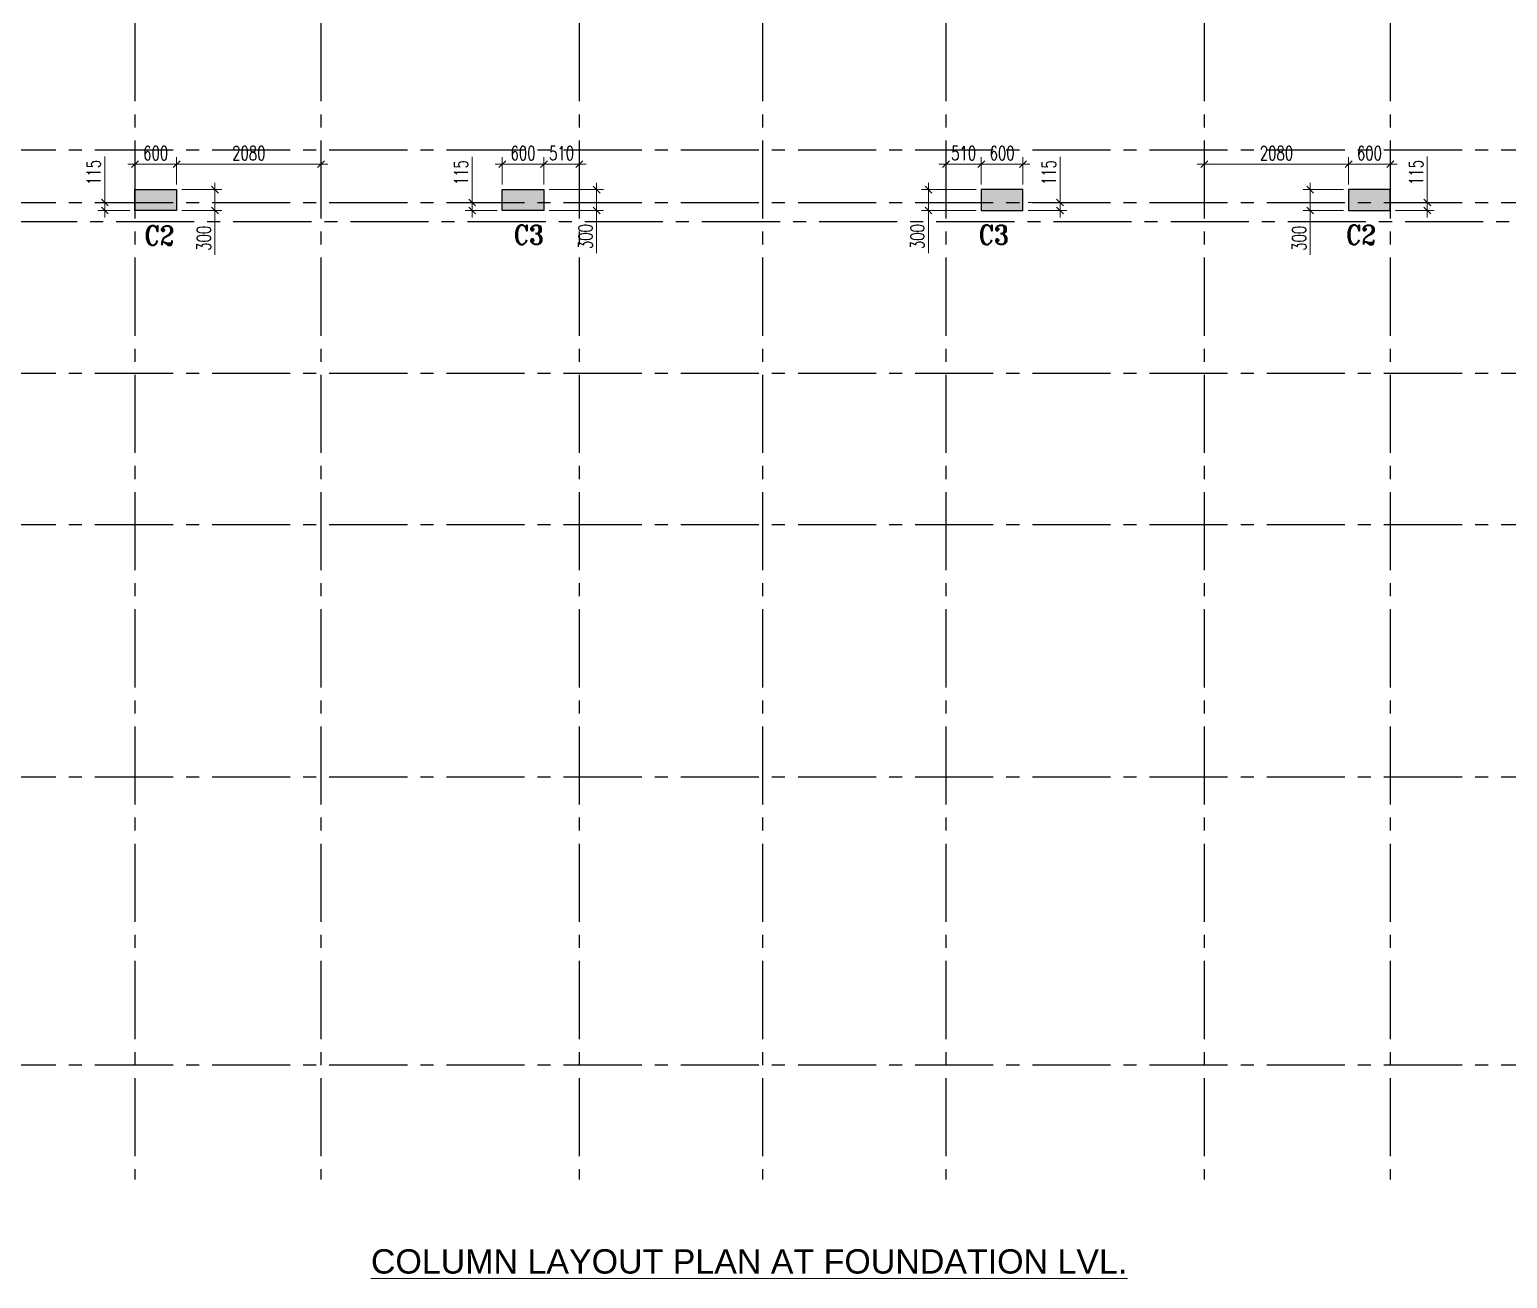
# Model space of a CAD drawing. Header units: millimetres. Extents: x 1123469 to 1883119, y -126924 to 196924.
# Drawn here: x 1393314 to 1414598, y -35868 to -17889 of the extents above; entities that cross this region are included whole.
import ezdxf

# ---------------------------------------------------------------- set-up
doc = ezdxf.new("R2010")
doc.units = ezdxf.units.MM
doc.header["$LTSCALE"] = 500
doc.header["$MEASUREMENT"] = 0
doc.header["$PDMODE"] = 34
for name, pattern in [('CONTINOUS', [0]), ('DASHDOT', [1, 0.5, -0.25, 0, -0.25]), ('Site$0$CENTER2', [1.125, 0.75, -0.125, 0.125, -0.125])]:
    doc.linetypes.add(name, pattern=pattern)
doc.layers.get('Defpoints').update_dxf_attribs({"lineweight": 0})
for name, color, linetype, lineweight in [('COL. NO.', 1, 'DASHDOT', 15), ('CUT OUT', 1, 'Continuous', 13), ('dim-M', 1, 'Continuous', 15), ('TEXT2MM', 3, 'Continuous', 18), ('TOWER COL HATCH', 253, 'Continuous', 20)]:
    doc.layers.add(name, color=color, linetype=linetype, lineweight=lineweight)
for name, color, linetype in [('GLASS', 5, 'Continuous'), ('GRID', 7, 'Continuous'), ('TOWER AREA COLUMN.', 6, 'Continuous')]:
    doc.layers.add(name, color=color, linetype=linetype)
doc.styles.add('2MM', font='romans.shx', dxfattribs={"width": 0.7})
doc.styles.add('3mm', font='arial.ttf')
doc.styles.add('ROMANT', font='romant__.ttf', dxfattribs={"width": 0.9, "height": 600})
doc.dimstyles.new('RAJESH', dxfattribs={"dimtxt": 200, "dimasz": 180, "dimexe": 100, "dimexo": 250, "dimgap": 50, "dimtad": 2, "dimdec": 0, "dimzin": 1, "dimdsep": 46, "dimtxsty": '2MM', "dimblk": 'OBLIQUE', "dimcen": 0, "dimdle": 100, "dimclrd": 1, "dimclre": 1, "dimclrt": 3, "dimadec": 0, "dimazin": 0, "dimtfac": 1, "dimtdec": 0, "dimtix": 1, "dimtmove": 2, "dimatfit": 3, "dimfxl": 1, "dimtolj": 1, "dimlwd": -1, "dimarcsym": 0})

# ---------------------------------------------------------------- blocks, each defined once
blk = doc.blocks.new('EEE')
at = {"layer": 'GRID', "color": 16, "linetype": 'Site$0$CENTER2', "ltscale": 3}
for points in [[(1394830.6, 258923.2), (1394830.6, 223711.9)], [(1397510.6, 258923.2), (1397510.6, 223711.9)], [(1401230.6, 258923.2), (1401230.6, 223711.9)], [(1403870.6, 258923.2), (1403870.6, 223711.9)], [(1406510.6, 258923.2), (1406510.6, 223711.9)], [(1410230.6, 258923.2), (1410230.6, 223711.9)], [(1412910.6, 258923.2), (1412910.6, 223711.9)], [(1363880.9, 238538.8), (1442964.5, 238538.8)], [(1363880.9, 237778.8), (1442964.5, 237778.8)], [(1363880.9, 236875.5), (1364185.2, 237504), (1442964.5, 237504)], [(1363880.9, 235324.1), (1442964.5, 235324.1)], [(1363880.9, 233143.8), (1442964.5, 233143.8)], [(1363880.9, 229508.8), (1442964.5, 229508.8)], [(1363880.9, 225363.8), (1442964.5, 225363.8)]]:
    blk.add_lwpolyline(points, dxfattribs=at)
blk = doc.blocks.new('3tgra')
at = {"layer": 'TOWER COL HATCH'}
h = blk.add_hatch(color=253, dxfattribs=at)
h.dxf.hatch_style = 1
h.paths.add_polyline_path([(1395431, 77422), (1395431, 77122), (1394831, 77122), (1394831, 77422)])
h = blk.add_hatch(color=253, dxfattribs=at)
h.dxf.hatch_style = 1
h.paths.add_polyline_path([(1400721, 77422), (1400721, 77122), (1400121, 77122), (1400121, 77422)])
at = {"layer": 'TOWER AREA COLUMN.', "color": 4}
for points in [[(1395431, 77422), (1395431, 77122), (1394831, 77122), (1394831, 77422)], [(1400721, 77422), (1400721, 77122), (1400121, 77122), (1400121, 77422)]]:
    blk.add_lwpolyline(points, close=True, dxfattribs=at)
blk = doc.blocks.new('_Oblique')
at = {"color": 0, "linetype": 'ByBlock', "lineweight": -2}
blk.add_line((-0.5, -0.5), (0.5, 0.5), dxfattribs=at)
blk = doc.blocks.new('*D1875')
at = {"layer": 'Defpoints', "color": 0, "ltscale": 100, "transparency": 16777216}
for p in [(1395431, 77789), (1394831, 77422), (1395431, 77422)]:
    blk.add_point(p, dxfattribs=at)
at = {"layer": 'dim-M', "color": 1, "ltscale": 100, "transparency": 16777216}
blk.add_line((1394731, 77789), (1395531, 77789), dxfattribs=at)
at = {"layer": 'dim-M', "color": 1, "lineweight": -2, "ltscale": 100, "transparency": 16777216}
for p, q in [((1394831, 77497), (1394831, 77889)), ((1395431, 77497), (1395431, 77889))]:
    blk.add_line(p, q, dxfattribs=at)
at = {"layer": 'dim-M', "color": 1, "ltscale": 100, "transparency": 16777216, "xscale": 100, "yscale": 100, "zscale": 100, "rotation": 180}
blk.add_blockref('_Oblique', (1394831, 77789), dxfattribs=at)
at = {"layer": 'dim-M', "color": 1, "ltscale": 100, "transparency": 16777216, "xscale": 100, "yscale": 100, "zscale": 100}
blk.add_blockref('_Oblique', (1395431, 77789), dxfattribs=at)
at = {"layer": 'dim-M', "color": 3, "ltscale": 100, "transparency": 16777216, "insert": (1395131, 77949), "char_height": 200, "attachment_point": 5, "style": '2MM'}
blk.add_mtext('\\A1;600', dxfattribs=at)
blk = doc.blocks.new('*D1876')
at = {"layer": 'Defpoints', "color": 0, "ltscale": 100, "transparency": 16777216}
for p in [(1394398, 77122), (1394831, 77237), (1394831, 77122)]:
    blk.add_point(p, dxfattribs=at)
at = {"layer": 'dim-M', "color": 1, "ltscale": 100, "transparency": 16777216}
for p, q in [((1394398, 77900), (1394398, 77237)), ((1394398, 77237), (1394398, 77337)), ((1394398, 77237), (1394398, 77122)), ((1394398, 77237), (1394398, 77122)), ((1394398, 77122), (1394398, 77022))]:
    blk.add_line(p, q, dxfattribs=at)
at = {"layer": 'dim-M', "color": 1, "lineweight": -2, "ltscale": 100, "transparency": 16777216}
for p, q in [((1394756, 77237), (1394298, 77237)), ((1394756, 77122), (1394298, 77122))]:
    blk.add_line(p, q, dxfattribs=at)
at = {"layer": 'dim-M', "color": 1, "ltscale": 100, "transparency": 16777216, "xscale": 100, "yscale": 100, "zscale": 100}
for p, rotation in [((1394398, 77237), 270), ((1394398, 77122), 90)]:
    blk.add_blockref('_Oblique', p, dxfattribs=dict(at, rotation=rotation))
at = {"layer": 'dim-M', "color": 3, "ltscale": 100, "transparency": 16777216, "insert": (1394238, 77670), "char_height": 200, "attachment_point": 5, "rotation": 90, "style": '2MM'}
blk.add_mtext('\\A1;115', dxfattribs=at)
blk = doc.blocks.new('*D1877')
at = {"layer": 'Defpoints', "color": 0, "ltscale": 100, "transparency": 16777216}
for p in [(1397511, 77789), (1395431, 77422), (1397511, 77452)]:
    blk.add_point(p, dxfattribs=at)
at = {"layer": 'dim-M', "color": 1, "ltscale": 100, "transparency": 16777216}
blk.add_line((1395331, 77789), (1397611, 77789), dxfattribs=at)
at = {"layer": 'dim-M', "color": 1, "lineweight": -2, "ltscale": 100, "transparency": 16777216}
for p, q in [((1395431, 77497), (1395431, 77889)), ((1397511, 77527), (1397511, 77889))]:
    blk.add_line(p, q, dxfattribs=at)
at = {"layer": 'dim-M', "color": 1, "ltscale": 100, "transparency": 16777216, "xscale": 100, "yscale": 100, "zscale": 100, "rotation": 180}
blk.add_blockref('_Oblique', (1395431, 77789), dxfattribs=at)
at = {"layer": 'dim-M', "color": 1, "ltscale": 100, "transparency": 16777216, "xscale": 100, "yscale": 100, "zscale": 100}
blk.add_blockref('_Oblique', (1397511, 77789), dxfattribs=at)
at = {"layer": 'dim-M', "color": 3, "ltscale": 100, "transparency": 16777216, "insert": (1396471, 77949), "char_height": 200, "attachment_point": 5, "style": '2MM'}
blk.add_mtext('\\A1;2080', dxfattribs=at)
blk = doc.blocks.new('*D1878')
at = {"layer": 'Defpoints', "color": 0, "ltscale": 100, "transparency": 16777216}
for p in [(1395431, 77422), (1395431, 77122), (1395984, 77122)]:
    blk.add_point(p, dxfattribs=at)
at = {"layer": 'dim-M', "color": 1, "ltscale": 100, "transparency": 16777216}
for p, q in [((1395984, 77522), (1395984, 77022)), ((1395984, 76482), (1395984, 77122))]:
    blk.add_line(p, q, dxfattribs=at)
at = {"layer": 'dim-M', "color": 1, "lineweight": -2, "ltscale": 100, "transparency": 16777216}
for p, q in [((1395506, 77422), (1396084, 77422)), ((1395506, 77122), (1396084, 77122))]:
    blk.add_line(p, q, dxfattribs=at)
at = {"layer": 'dim-M', "color": 1, "ltscale": 100, "transparency": 16777216, "xscale": 100, "yscale": 100, "zscale": 100}
for p, rotation in [((1395984, 77422), 90), ((1395984, 77122), 270)]:
    blk.add_blockref('_Oblique', p, dxfattribs=dict(at, rotation=rotation))
at = {"layer": 'dim-M', "color": 3, "ltscale": 100, "transparency": 16777216, "insert": (1395824, 76722), "char_height": 200, "attachment_point": 5, "rotation": 90, "style": '2MM'}
blk.add_mtext('\\A1;300', dxfattribs=at)
blk = doc.blocks.new('*D1879')
at = {"layer": 'Defpoints', "color": 0, "ltscale": 100, "transparency": 16777216}
for p in [(1400721, 77789), (1400121, 77422), (1400721, 77422)]:
    blk.add_point(p, dxfattribs=at)
at = {"layer": 'dim-M', "color": 1, "ltscale": 100, "transparency": 16777216}
blk.add_line((1400021, 77789), (1400821, 77789), dxfattribs=at)
at = {"layer": 'dim-M', "color": 1, "lineweight": -2, "ltscale": 100, "transparency": 16777216}
for p, q in [((1400121, 77497), (1400121, 77889)), ((1400721, 77497), (1400721, 77889))]:
    blk.add_line(p, q, dxfattribs=at)
at = {"layer": 'dim-M', "color": 1, "ltscale": 100, "transparency": 16777216, "xscale": 100, "yscale": 100, "zscale": 100, "rotation": 180}
blk.add_blockref('_Oblique', (1400121, 77789), dxfattribs=at)
at = {"layer": 'dim-M', "color": 1, "ltscale": 100, "transparency": 16777216, "xscale": 100, "yscale": 100, "zscale": 100}
blk.add_blockref('_Oblique', (1400721, 77789), dxfattribs=at)
at = {"layer": 'dim-M', "color": 3, "ltscale": 100, "transparency": 16777216, "insert": (1400421, 77949), "char_height": 200, "attachment_point": 5, "style": '2MM'}
blk.add_mtext('\\A1;600', dxfattribs=at)
blk = doc.blocks.new('*D1880')
at = {"layer": 'Defpoints', "color": 0, "ltscale": 100, "transparency": 16777216}
for p in [(1399688, 77122), (1400121, 77237), (1400121, 77122)]:
    blk.add_point(p, dxfattribs=at)
at = {"layer": 'dim-M', "color": 1, "ltscale": 100, "transparency": 16777216}
for p, q in [((1399688, 77897), (1399688, 77237)), ((1399688, 77237), (1399688, 77337)), ((1399688, 77237), (1399688, 77122)), ((1399688, 77237), (1399688, 77122)), ((1399688, 77122), (1399688, 77022))]:
    blk.add_line(p, q, dxfattribs=at)
at = {"layer": 'dim-M', "color": 1, "lineweight": -2, "ltscale": 100, "transparency": 16777216}
for p, q in [((1400046, 77237), (1399588, 77237)), ((1400046, 77122), (1399588, 77122))]:
    blk.add_line(p, q, dxfattribs=at)
at = {"layer": 'dim-M', "color": 1, "ltscale": 100, "transparency": 16777216, "xscale": 100, "yscale": 100, "zscale": 100}
for p, rotation in [((1399688, 77237), 270), ((1399688, 77122), 90)]:
    blk.add_blockref('_Oblique', p, dxfattribs=dict(at, rotation=rotation))
at = {"layer": 'dim-M', "color": 3, "ltscale": 100, "transparency": 16777216, "insert": (1399528, 77667), "char_height": 200, "attachment_point": 5, "rotation": 90, "style": '2MM'}
blk.add_mtext('\\A1;115', dxfattribs=at)
blk = doc.blocks.new('*D1881')
at = {"layer": 'Defpoints', "color": 0, "ltscale": 100, "transparency": 16777216}
for p in [(1401231, 77789), (1401231, 77556), (1400721, 77422)]:
    blk.add_point(p, dxfattribs=at)
at = {"layer": 'dim-M', "color": 1, "ltscale": 100, "transparency": 16777216}
blk.add_line((1400621, 77789), (1401331, 77789), dxfattribs=at)
at = {"layer": 'dim-M', "color": 1, "lineweight": -2, "ltscale": 100, "transparency": 16777216}
for p, q in [((1400721, 77497), (1400721, 77889)), ((1401231, 77631), (1401231, 77889))]:
    blk.add_line(p, q, dxfattribs=at)
at = {"layer": 'dim-M', "color": 1, "ltscale": 100, "transparency": 16777216, "xscale": 100, "yscale": 100, "zscale": 100, "rotation": 180}
blk.add_blockref('_Oblique', (1400721, 77789), dxfattribs=at)
at = {"layer": 'dim-M', "color": 1, "ltscale": 100, "transparency": 16777216, "xscale": 100, "yscale": 100, "zscale": 100}
blk.add_blockref('_Oblique', (1401231, 77789), dxfattribs=at)
at = {"layer": 'dim-M', "color": 3, "ltscale": 100, "transparency": 16777216, "insert": (1400976, 77949), "char_height": 200, "attachment_point": 5, "style": '2MM'}
blk.add_mtext('\\A1;510', dxfattribs=at)
blk = doc.blocks.new('*D1882')
at = {"layer": 'Defpoints', "color": 0, "ltscale": 100, "transparency": 16777216}
for p in [(1400721, 77422), (1400721, 77122), (1401481, 77122)]:
    blk.add_point(p, dxfattribs=at)
at = {"layer": 'dim-M', "color": 1, "ltscale": 100, "transparency": 16777216}
for p, q in [((1401481, 77522), (1401481, 77022)), ((1401481, 76507), (1401481, 77122))]:
    blk.add_line(p, q, dxfattribs=at)
at = {"layer": 'dim-M', "color": 1, "lineweight": -2, "ltscale": 100, "transparency": 16777216}
for p, q in [((1400796, 77422), (1401581, 77422)), ((1400796, 77122), (1401581, 77122))]:
    blk.add_line(p, q, dxfattribs=at)
at = {"layer": 'dim-M', "color": 1, "ltscale": 100, "transparency": 16777216, "xscale": 100, "yscale": 100, "zscale": 100}
for p, rotation in [((1401481, 77422), 90), ((1401481, 77122), 270)]:
    blk.add_blockref('_Oblique', p, dxfattribs=dict(at, rotation=rotation))
at = {"layer": 'dim-M', "color": 3, "ltscale": 100, "transparency": 16777216, "insert": (1401321, 76747), "char_height": 200, "attachment_point": 5, "rotation": 90, "style": '2MM'}
blk.add_mtext('\\A1;300', dxfattribs=at)
blk = doc.blocks.new('*D1493')
at = {"layer": 'Defpoints', "color": 0, "ltscale": 100, "transparency": 16777216}
for p in [(1412311, 77789), (1412311, 77422), (1412911, 77422)]:
    blk.add_point(p, dxfattribs=at)
at = {"layer": 'dim-M', "color": 1, "ltscale": 100, "transparency": 16777216}
blk.add_line((1413011, 77789), (1412211, 77789), dxfattribs=at)
at = {"layer": 'dim-M', "color": 1, "lineweight": -2, "ltscale": 100, "transparency": 16777216}
for p, q in [((1412311, 77497), (1412311, 77889)), ((1412911, 77497), (1412911, 77889))]:
    blk.add_line(p, q, dxfattribs=at)
at = {"layer": 'dim-M', "color": 1, "ltscale": 100, "transparency": 16777216, "xscale": 100, "yscale": 100, "zscale": 100, "rotation": 180}
blk.add_blockref('_Oblique', (1412311, 77789), dxfattribs=at)
at = {"layer": 'dim-M', "color": 1, "ltscale": 100, "transparency": 16777216, "xscale": 100, "yscale": 100, "zscale": 100}
blk.add_blockref('_Oblique', (1412911, 77789), dxfattribs=at)
at = {"layer": 'dim-M', "color": 3, "ltscale": 100, "transparency": 16777216, "insert": (1412611, 77949), "char_height": 200, "attachment_point": 5, "style": '2MM'}
blk.add_mtext('\\A1;600', dxfattribs=at)
blk = doc.blocks.new('*D1494')
at = {"layer": 'Defpoints', "color": 0, "ltscale": 100, "transparency": 16777216}
for p in [(1412911, 77237), (1412911, 77122), (1413444, 77122)]:
    blk.add_point(p, dxfattribs=at)
at = {"layer": 'dim-M', "color": 1, "ltscale": 100, "transparency": 16777216}
for p, q in [((1413444, 77900), (1413444, 77237)), ((1413444, 77237), (1413444, 77337)), ((1413444, 77237), (1413444, 77122)), ((1413444, 77237), (1413444, 77122)), ((1413444, 77122), (1413444, 77022))]:
    blk.add_line(p, q, dxfattribs=at)
at = {"layer": 'dim-M', "color": 1, "lineweight": -2, "ltscale": 100, "transparency": 16777216}
for p, q in [((1412986, 77237), (1413544, 77237)), ((1412986, 77122), (1413544, 77122))]:
    blk.add_line(p, q, dxfattribs=at)
at = {"layer": 'dim-M', "color": 1, "ltscale": 100, "transparency": 16777216, "xscale": 100, "yscale": 100, "zscale": 100}
for p, rotation in [((1413444, 77237), 270), ((1413444, 77122), 90)]:
    blk.add_blockref('_Oblique', p, dxfattribs=dict(at, rotation=rotation))
at = {"layer": 'dim-M', "color": 3, "ltscale": 100, "transparency": 16777216, "insert": (1413284, 77670), "char_height": 200, "attachment_point": 5, "rotation": 90, "style": '2MM'}
blk.add_mtext('\\A1;115', dxfattribs=at)
blk = doc.blocks.new('*D1495')
at = {"layer": 'Defpoints', "color": 0, "ltscale": 100, "transparency": 16777216}
for p in [(1410231, 77789), (1410231, 77452), (1412311, 77422)]:
    blk.add_point(p, dxfattribs=at)
at = {"layer": 'dim-M', "color": 1, "ltscale": 100, "transparency": 16777216}
blk.add_line((1412411, 77789), (1410131, 77789), dxfattribs=at)
at = {"layer": 'dim-M', "color": 1, "lineweight": -2, "ltscale": 100, "transparency": 16777216}
for p, q in [((1410231, 77527), (1410231, 77889)), ((1412311, 77497), (1412311, 77889))]:
    blk.add_line(p, q, dxfattribs=at)
at = {"layer": 'dim-M', "color": 1, "ltscale": 100, "transparency": 16777216, "xscale": 100, "yscale": 100, "zscale": 100, "rotation": 180}
blk.add_blockref('_Oblique', (1410231, 77789), dxfattribs=at)
at = {"layer": 'dim-M', "color": 1, "ltscale": 100, "transparency": 16777216, "xscale": 100, "yscale": 100, "zscale": 100}
blk.add_blockref('_Oblique', (1412311, 77789), dxfattribs=at)
at = {"layer": 'dim-M', "color": 3, "ltscale": 100, "transparency": 16777216, "insert": (1411271, 77949), "char_height": 200, "attachment_point": 5, "style": '2MM'}
blk.add_mtext('\\A1;2080', dxfattribs=at)
blk = doc.blocks.new('*D1496')
at = {"layer": 'Defpoints', "color": 0, "ltscale": 100, "transparency": 16777216}
for p in [(1412311, 77422), (1411757, 77122), (1412311, 77122)]:
    blk.add_point(p, dxfattribs=at)
at = {"layer": 'dim-M', "color": 1, "ltscale": 100, "transparency": 16777216}
for p, q in [((1411757, 77522), (1411757, 77022)), ((1411757, 76482), (1411757, 77122))]:
    blk.add_line(p, q, dxfattribs=at)
at = {"layer": 'dim-M', "color": 1, "lineweight": -2, "ltscale": 100, "transparency": 16777216}
for p, q in [((1412236, 77422), (1411657, 77422)), ((1412236, 77122), (1411657, 77122))]:
    blk.add_line(p, q, dxfattribs=at)
at = {"layer": 'dim-M', "color": 1, "ltscale": 100, "transparency": 16777216, "xscale": 100, "yscale": 100, "zscale": 100}
for p, rotation in [((1411757, 77422), 90), ((1411757, 77122), 270)]:
    blk.add_blockref('_Oblique', p, dxfattribs=dict(at, rotation=rotation))
at = {"layer": 'dim-M', "color": 3, "ltscale": 100, "transparency": 16777216, "insert": (1411597, 76722), "char_height": 200, "attachment_point": 5, "rotation": 90, "style": '2MM'}
blk.add_mtext('\\A1;300', dxfattribs=at)
blk = doc.blocks.new('*D1497')
at = {"layer": 'Defpoints', "color": 0, "ltscale": 100, "transparency": 16777216}
for p in [(1407021, 77789), (1407021, 77422), (1407621, 77422)]:
    blk.add_point(p, dxfattribs=at)
at = {"layer": 'dim-M', "color": 1, "ltscale": 100, "transparency": 16777216}
blk.add_line((1407721, 77789), (1406921, 77789), dxfattribs=at)
at = {"layer": 'dim-M', "color": 1, "lineweight": -2, "ltscale": 100, "transparency": 16777216}
for p, q in [((1407021, 77497), (1407021, 77889)), ((1407621, 77497), (1407621, 77889))]:
    blk.add_line(p, q, dxfattribs=at)
at = {"layer": 'dim-M', "color": 1, "ltscale": 100, "transparency": 16777216, "xscale": 100, "yscale": 100, "zscale": 100, "rotation": 180}
blk.add_blockref('_Oblique', (1407021, 77789), dxfattribs=at)
at = {"layer": 'dim-M', "color": 1, "ltscale": 100, "transparency": 16777216, "xscale": 100, "yscale": 100, "zscale": 100}
blk.add_blockref('_Oblique', (1407621, 77789), dxfattribs=at)
at = {"layer": 'dim-M', "color": 3, "ltscale": 100, "transparency": 16777216, "insert": (1407321, 77949), "char_height": 200, "attachment_point": 5, "style": '2MM'}
blk.add_mtext('\\A1;600', dxfattribs=at)
blk = doc.blocks.new('*D1498')
at = {"layer": 'Defpoints', "color": 0, "ltscale": 100, "transparency": 16777216}
for p in [(1407621, 77237), (1407621, 77122), (1408154, 77122)]:
    blk.add_point(p, dxfattribs=at)
at = {"layer": 'dim-M', "color": 1, "ltscale": 100, "transparency": 16777216}
for p, q in [((1408154, 77897), (1408154, 77237)), ((1408154, 77237), (1408154, 77337)), ((1408154, 77237), (1408154, 77122)), ((1408154, 77237), (1408154, 77122)), ((1408154, 77122), (1408154, 77022))]:
    blk.add_line(p, q, dxfattribs=at)
at = {"layer": 'dim-M', "color": 1, "lineweight": -2, "ltscale": 100, "transparency": 16777216}
for p, q in [((1407696, 77237), (1408254, 77237)), ((1407696, 77122), (1408254, 77122))]:
    blk.add_line(p, q, dxfattribs=at)
at = {"layer": 'dim-M', "color": 1, "ltscale": 100, "transparency": 16777216, "xscale": 100, "yscale": 100, "zscale": 100}
for p, rotation in [((1408154, 77237), 270), ((1408154, 77122), 90)]:
    blk.add_blockref('_Oblique', p, dxfattribs=dict(at, rotation=rotation))
at = {"layer": 'dim-M', "color": 3, "ltscale": 100, "transparency": 16777216, "insert": (1407994, 77667), "char_height": 200, "attachment_point": 5, "rotation": 90, "style": '2MM'}
blk.add_mtext('\\A1;115', dxfattribs=at)
blk = doc.blocks.new('*D1499')
at = {"layer": 'Defpoints', "color": 0, "ltscale": 100, "transparency": 16777216}
for p in [(1406511, 77789), (1406511, 77556), (1407021, 77422)]:
    blk.add_point(p, dxfattribs=at)
at = {"layer": 'dim-M', "color": 1, "ltscale": 100, "transparency": 16777216}
blk.add_line((1407121, 77789), (1406411, 77789), dxfattribs=at)
at = {"layer": 'dim-M', "color": 1, "lineweight": -2, "ltscale": 100, "transparency": 16777216}
for p, q in [((1406511, 77631), (1406511, 77889)), ((1407021, 77497), (1407021, 77889))]:
    blk.add_line(p, q, dxfattribs=at)
at = {"layer": 'dim-M', "color": 1, "ltscale": 100, "transparency": 16777216, "xscale": 100, "yscale": 100, "zscale": 100, "rotation": 180}
blk.add_blockref('_Oblique', (1406511, 77789), dxfattribs=at)
at = {"layer": 'dim-M', "color": 1, "ltscale": 100, "transparency": 16777216, "xscale": 100, "yscale": 100, "zscale": 100}
blk.add_blockref('_Oblique', (1407021, 77789), dxfattribs=at)
at = {"layer": 'dim-M', "color": 3, "ltscale": 100, "transparency": 16777216, "insert": (1406766, 77949), "char_height": 200, "attachment_point": 5, "style": '2MM'}
blk.add_mtext('\\A1;510', dxfattribs=at)
blk = doc.blocks.new('*D1500')
at = {"layer": 'Defpoints', "color": 0, "ltscale": 100, "transparency": 16777216}
for p in [(1407021, 77422), (1406260, 77122), (1407021, 77122)]:
    blk.add_point(p, dxfattribs=at)
at = {"layer": 'dim-M', "color": 1, "ltscale": 100, "transparency": 16777216}
for p, q in [((1406260, 77522), (1406260, 77022)), ((1406260, 76507), (1406260, 77122))]:
    blk.add_line(p, q, dxfattribs=at)
at = {"layer": 'dim-M', "color": 1, "lineweight": -2, "ltscale": 100, "transparency": 16777216}
for p, q in [((1406946, 77422), (1406160, 77422)), ((1406946, 77122), (1406160, 77122))]:
    blk.add_line(p, q, dxfattribs=at)
at = {"layer": 'dim-M', "color": 1, "ltscale": 100, "transparency": 16777216, "xscale": 100, "yscale": 100, "zscale": 100}
for p, rotation in [((1406260, 77422), 90), ((1406260, 77122), 270)]:
    blk.add_blockref('_Oblique', p, dxfattribs=dict(at, rotation=rotation))
at = {"layer": 'dim-M', "color": 3, "ltscale": 100, "transparency": 16777216, "insert": (1406100, 76747), "char_height": 200, "attachment_point": 5, "rotation": 90, "style": '2MM'}
blk.add_mtext('\\A1;300', dxfattribs=at)
blk = doc.blocks.new('G012')
at = {"layer": 'COL. NO.', "color": 4, "linetype": 'CONTINOUS', "style": 'ROMANT', "width": 0.9}
for s, p in [('C2', (1394966.7, 76624.5, 0)), ('C3', (1400284.1, 76633.5, 0)), ('C3', (1406980.2, 76633.5, 0)), ('C2', (1412270.2, 76633.5, 0))]:
    blk.add_text(s, height=275, dxfattribs=at).set_placement(p)
at = {"layer": 'dim-M', "ltscale": 100}
for base, p1, p2, picture, middle in [((1394397.7, 77121.7), (1394830.6, 77236.7), (1394830.6, 77121.7), '*D1876', (1394495.9, 77670.5)), ((1413443.5, 77121.7), (1412910.6, 77236.7), (1412910.6, 77121.7), '*D1494', (1413245.3, 77670.5)), ((1399687.7, 77121.7), (1400120.6, 77236.7), (1400120.6, 77121.7), '*D1880', (1399689.6, 77667.5)), ((1408153.5, 77121.7), (1407620.6, 77236.7), (1407620.6, 77121.7), '*D1498', (1408051.7, 77667.5)), ((1395983.8, 77121.7), (1395430.6, 77421.7), (1395430.6, 77121.7), '*D1878', (1396012.8, 76722.5)), ((1401481.1, 77121.7), (1400720.6, 77421.7), (1400720.6, 77121.7), '*D1882', (1401535.8, 76747.3)), ((1406260.2, 77121.7), (1407020.6, 77421.7), (1407020.6, 77121.7), '*D1500', (1406205.4, 76747.3)), ((1411757.4, 77121.7), (1412310.6, 77421.7), (1412310.6, 77121.7), '*D1496', (1411728.4, 76722.5))]:
    dim = blk.add_linear_dim(base=base, p1=p1, p2=p2, angle=90, dimstyle='RAJESH', override={"dimasz": 100, "dimexo": 75, "dimgap": 60, "dimtmove": 1}, dxfattribs=at)
    dim.commit()
    dim.dimension.update_dxf_attribs({"geometry": picture, "text_midpoint": middle, "dimtype": 128})
for base, p1, p2, picture, middle in [((1395430.6, 77789.4), (1394830.6, 77421.7), (1395430.6, 77421.7), '*D1875', (1395130.6, 77949.4)), ((1397510.6, 77789.4), (1395430.6, 77421.7), (1397510.6, 77452.4), '*D1877', (1396470.6, 77949.4)), ((1400720.6, 77789.4), (1400120.6, 77421.7), (1400720.6, 77421.7), '*D1879', (1400420.6, 77949.4)), ((1401230.6, 77789.4), (1400720.6, 77421.7), (1401230.6, 77556.2), '*D1881', (1400975.6, 77949.4))]:
    dim = blk.add_linear_dim(base=base, p1=p1, p2=p2, dimstyle='RAJESH', override={"dimasz": 100, "dimexo": 75, "dimgap": 60, "dimtmove": 1}, dxfattribs=at)
    dim.commit()
    dim.dimension.update_dxf_attribs({"geometry": picture, "text_midpoint": middle})
for base, p1, p2, picture, middle in [((1406510.6, 77789.4), (1407020.6, 77421.7), (1406510.6, 77556.2), '*D1499', (1406765.6, 77949.4)), ((1407020.6, 77789.4), (1407620.6, 77421.7), (1407020.6, 77421.7), '*D1497', (1407320.6, 77949.4)), ((1410230.6, 77789.4), (1412310.6, 77421.7), (1410230.6, 77452.4), '*D1495', (1411270.6, 77949.4)), ((1412310.6, 77789.4), (1412910.6, 77421.7), (1412310.6, 77421.7), '*D1493', (1412610.6, 77949.4))]:
    dim = blk.add_linear_dim(base=base, p1=p1, p2=p2, angle=180, dimstyle='RAJESH', override={"dimasz": 100, "dimexo": 75, "dimgap": 60, "dimtmove": 1}, dxfattribs=at)
    dim.commit()
    dim.dimension.update_dxf_attribs({"geometry": picture, "text_midpoint": middle})

msp = doc.modelspace()

# ---------------------------------------------------------------- block references
at = {"layer": 'CUT OUT', "color": 4}
msp.add_blockref('3tgra', (0, -97615.5), dxfattribs=at)
at = {"layer": 'CUT OUT', "color": 4, "xscale": -1}
msp.add_blockref('3tgra', (2807741.3, -97615.5), dxfattribs=at)
at = {"layer": 'dim-M', "color": 4}
msp.add_blockref('G012', (0, -97615.5), dxfattribs=at)
at = {"layer": 'GLASS', "color": 4}
msp.add_blockref('EEE', (0, -258157.5), dxfattribs=at)

# ---------------------------------------------------------------- texts
at = {"layer": 'TEXT2MM', "linetype": 'Continuous', "style": '3mm'}
msp.add_text('%%UCOLUMN LAYOUT PLAN AT FOUNDATION LVL.', height=350, dxfattribs=at).set_placement((1398230.4, -35798.5, 0))

doc.saveas('drawing.dxf')
